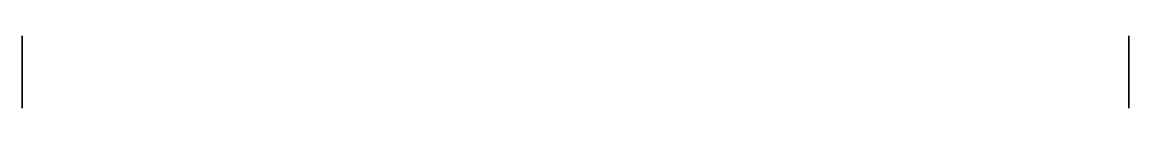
# Model space of a CAD drawing. Extents: x -1.07 to 1.07, y -1.03 to -0.89.
import ezdxf

# ---------------------------------------------------------------- set-up
doc = ezdxf.new("R2010")
doc.units = 0
doc.layers.add('FRAME_PATCH', color=2, linetype='CONTINUOUS')

msp = doc.modelspace()

# ---------------------------------------------------------------- linework, layer by layer
at = {"layer": 'FRAME_PATCH'}
for points in [[(-1.07, -0.96, 0.59), (-1.07, -0.9105, 0.5695), (-1.07, -0.89, 0.52), (-1.07, -1.0095, 0.5695)], [(-1.07, -1.0095, 0.5695), (-1.07, -0.89, 0.52), (-1.07, -0.9105, 0.4705), (-1.07, -1.03, 0.52)], [(1.07, -1.0095, 0.5695), (1.07, -0.89, 0.52), (1.07, -0.9105, 0.5695), (1.07, -0.96, 0.59)], [(1.07, -1.03, 0.52), (1.07, -0.9105, 0.4705), (1.07, -0.89, 0.52), (1.07, -1.0095, 0.5695)], [(-1.07, -1.03, 0.52), (-1.07, -0.9105, 0.4705), (-1.07, -0.96, 0.45), (-1.07, -1.0095, 0.4705)], [(1.07, -1.0095, 0.4705), (1.07, -0.96, 0.45), (1.07, -0.9105, 0.4705), (1.07, -1.03, 0.52)]]:
    msp.add_3dface(points, dxfattribs=at)

doc.saveas('drawing.dxf')
